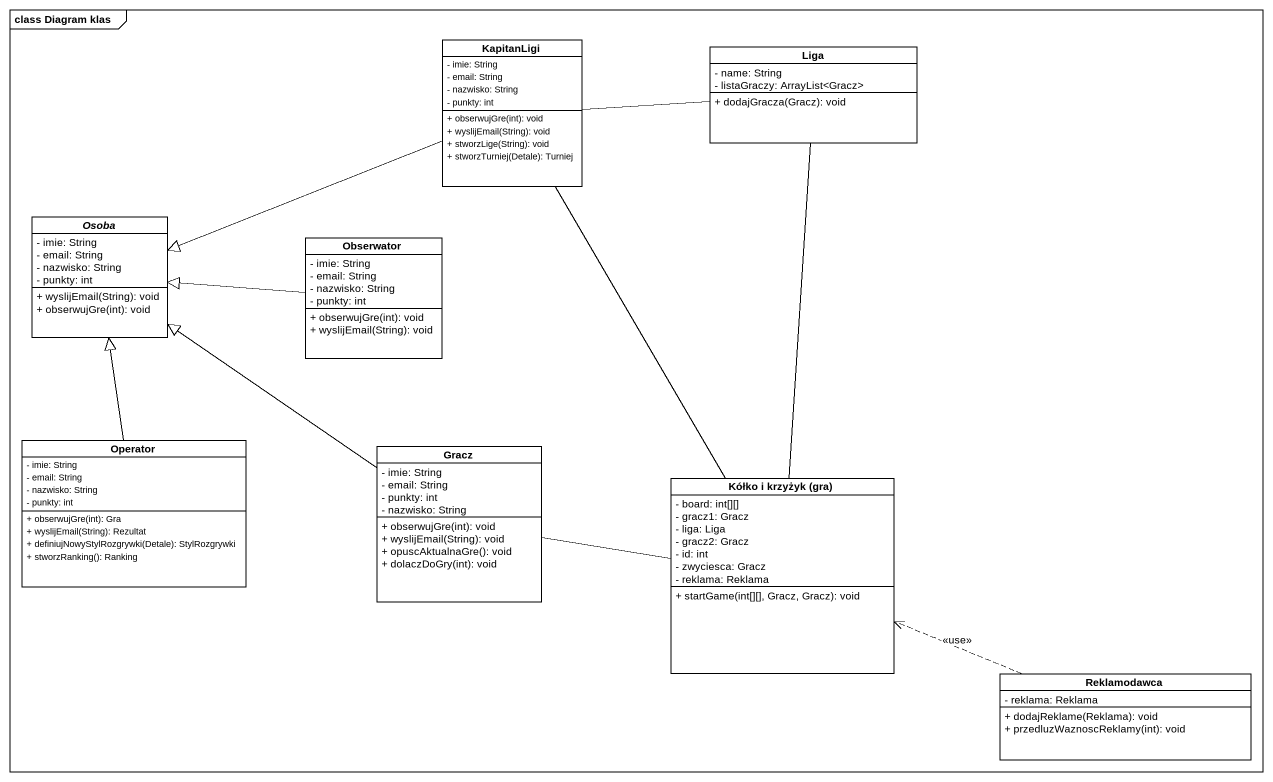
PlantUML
@startuml
mainframe class Diagram klas
hide circle
hide empty members
skinparam classAttributeIconSize 0
class KapitanLigi {
  - imie: String
  - email: String
  - nazwisko: String
  - punkty: int
  + obserwujGre(int): void
  + wyslijEmail(String): void
  + stworzLige(String): void
  + stworzTurniej(Detale): Turniej
}
class Liga {
  - name: String
  - listaGraczy: ArrayList<Gracz>
  + dodajGracza(Gracz): void
}
abstract class Osoba {
  - imie: String
  - email: String
  - nazwisko: String
  - punkty: int
  + wyslijEmail(String): void
  + obserwujGre(int): void
}
class Obserwator {
  - imie: String
  - email: String
  - nazwisko: String
  - punkty: int
  + obserwujGre(int): void
  + wyslijEmail(String): void
}
class Operator {
  - imie: String
  - email: String
  - nazwisko: String
  - punkty: int
  + obserwujGre(int): Gra
  + wyslijEmail(String): Rezultat
  + definiujNowyStylRozgrywki(Detale): StylRozgrywki
  + stworzRanking(): Ranking
}
class Gracz {
  - imie: String
  - email: String
  - punkty: int
  - nazwisko: String
  + obserwujGre(int): void
  + wyslijEmail(String): void
  + opuscAktualnaGre(): void
  + dolaczDoGry(int): void
}
class "Kółko i krzyżyk (gra)" as Kółko_i_krzyżyk_gra {
  - board: int[][]
  - gracz1: Gracz
  - liga: Liga
  - gracz2: Gracz
  - id: int
  - zwyciesca: Gracz
  - reklama: Reklama
  + startGame(int[][], Gracz, Gracz): void
}
class Reklamodawca {
  - reklama: Reklama
  + dodajReklame(Reklama): void
  + przedluzWaznoscReklamy(int): void
}
KapitanLigi -right- Liga
KapitanLigi -left-|> Osoba
KapitanLigi -- Kółko_i_krzyżyk_gra
Liga -- Kółko_i_krzyżyk_gra
Obserwator -left-|> Osoba
Operator -up-|> Osoba
Gracz -up-|> Osoba
Gracz -right- Kółko_i_krzyżyk_gra
Reklamodawca .left.> Kółko_i_krzyżyk_gra : <<use>>
@enduml
